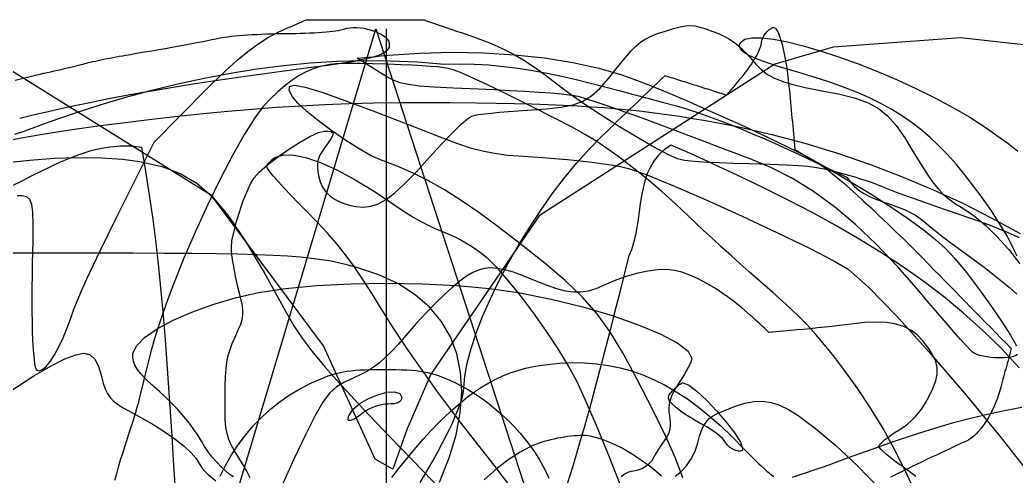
# Model space of a CAD drawing. Extents: x -75 to 75, y -75 to 75.
# Drawn here: x -23.5 to 40.6, y 46.2 to 75.5 of the extents above; entities that cross this region are included whole.
import ezdxf

# ---------------------------------------------------------------- set-up
doc = ezdxf.new("R2010")
doc.units = 0
for name, color, linetype in [('cat', 7, 'CONTINUOUS'), ('crosshair', 7, 'CONTINUOUS'), ('crown', 7, 'CONTINUOUS'), ('darth', 7, 'CONTINUOUS'), ('fallout', 7, 'CONTINUOUS'), ('heart', 7, 'CONTINUOUS'), ('hellokitty', 7, 'CONTINUOUS'), ('ironman', 7, 'CONTINUOUS'), ('jackskellington', 7, 'CONTINUOUS'), ('mushroom', 7, 'CONTINUOUS'), ('skullbones', 7, 'CONTINUOUS'), ('star', 7, 'CONTINUOUS'), ('stormtrooper', 7, 'CONTINUOUS')]:
    doc.layers.add(name, color=color, linetype=linetype)

msp = doc.modelspace()

# ---------------------------------------------------------------- linework, layer by layer
at = {"layer": 'cat', "color": 7}
msp.add_lwpolyline([(2.289078, 45.769059), (2.688846, 46.443513), (3.066264, 47.102423), (3.418977, 47.74129), (3.744642, 48.355572), (4.040916, 48.940737), (4.305432, 49.492258), (4.53586, 50.005607), (4.729846, 50.47626), (4.885031, 50.899684), (4.999089, 51.271334), (5.069607, 51.586711), (5.094302, 51.84125), (5.149541, 52.588462), (5.30421, 53.433559), (5.551265, 54.363098), (5.883638, 55.363621), (6.294314, 56.421703), (6.776228, 57.523888), (7.322336, 58.656739), (7.925589, 59.8068), (8.579918, 60.959613), (9.278681, 62.101309), (10.014022, 63.219319), (10.778034, 64.301037), (11.562861, 65.333917), (12.360607, 66.305359), (13.163399, 67.202804), (13.963361, 68.013662), (14.217231, 68.257163), (14.471104, 68.500653), (14.724986, 68.744157), (14.978859, 68.987647), (15.232729, 69.231149), (15.486602, 69.474639), (15.740483, 69.71814), (15.994353, 69.961633), (16.248226, 70.205132), (16.502099, 70.448624), (16.755981, 70.692126), (17.009851, 70.935616), (17.263724, 71.179117), (17.517594, 71.422607), (17.771479, 71.666108), (18.025349, 71.909601), (18.149512, 71.870243), (18.273687, 71.830887), (18.397851, 71.791528), (18.522015, 71.752169), (18.646187, 71.712813), (18.770351, 71.673455), (18.894514, 71.634099), (19.018689, 71.594639), (19.142853, 71.55528), (19.267028, 71.515924), (19.391191, 71.476565), (19.515352, 71.437209), (19.639527, 71.397851), (19.763691, 71.358492), (19.887855, 71.319136), (20.01203, 71.279676), (20.136193, 71.240317), (20.260365, 71.200961), (20.384529, 71.161602), (20.508704, 71.122246), (20.632868, 71.082888), (20.757031, 71.043529), (20.881206, 71.004173), (21.005367, 70.964713), (21.129542, 70.925357), (21.253706, 70.885998), (21.377881, 70.84664), (21.502044, 70.807284), (21.626216, 70.767925), (21.75038, 70.728569), (21.874544, 70.68921), (21.998719, 70.649753), (22.065495, 70.730186), (22.132269, 70.810622), (22.199046, 70.891059), (22.265825, 70.971492), (22.332599, 71.051928), (22.399376, 71.132364), (22.466152, 71.2128), (22.532929, 71.293234), (22.599705, 71.37367), (22.666482, 71.454106), (22.733259, 71.534539), (22.800035, 71.614975), (22.866812, 71.695412), (22.933585, 71.775845), (23.000362, 71.856281), (23.067142, 71.936714), (23.176441, 72.071817), (23.283547, 72.210854), (23.387879, 72.352772), (23.488852, 72.496525), (23.58588, 72.641076), (23.678356, 72.785362), (23.765673, 72.928336), (23.847221, 73.068962), (23.922393, 73.206167), (23.990688, 73.338919), (24.051496, 73.466167), (24.104209, 73.586862), (24.148219, 73.699946), (24.182924, 73.804382), (24.207703, 73.899082), (24.221984, 73.98306), (24.234119, 74.061673), (24.252548, 74.140692), (24.276819, 74.219508), (24.306664, 74.297718), (24.341671, 74.374714), (24.381436, 74.449988), (24.425649, 74.523038), (24.473808, 74.593354), (24.525612, 74.660435), (24.580753, 74.72367), (24.638727, 74.782655), (24.69923, 74.836785), (24.761858, 74.885652), (24.826204, 74.928654), (24.891971, 74.965281), (24.958747, 74.994925), (25.027042, 74.999977), (25.097358, 74.963452), (25.169195, 74.887469), (25.24194, 74.774081), (25.315089, 74.625197), (25.38814, 74.442757), (25.460581, 74.22872), (25.531811, 73.985024), (25.601319, 73.713608), (25.668601, 73.416425), (25.733049, 73.095412), (25.794263, 72.752526), (25.851628, 72.389706), (25.904643, 72.008898), (25.952703, 71.612046), (25.9954, 71.201085), (26.019474, 70.948146), (26.043547, 70.695205), (26.067621, 70.442263), (26.091694, 70.189321), (26.115768, 69.93638), (26.139842, 69.683441), (26.163915, 69.430499), (26.187989, 69.177558), (26.212062, 68.924619), (26.236136, 68.671677), (26.260209, 68.418735), (26.284283, 68.165797), (26.308356, 67.912855), (26.33243, 67.659913), (26.356504, 67.406972), (26.380577, 67.15403), (26.485668, 67.090798), (26.590759, 67.02756), (26.69585, 66.964326), (26.800944, 66.901091), (26.906035, 66.837854), (27.011127, 66.774622), (27.116218, 66.711384), (27.221312, 66.648149), (27.326403, 66.584915), (27.431494, 66.52168), (27.536588, 66.458445), (27.641679, 66.395208), (27.74677, 66.331973), (27.851861, 66.268738), (27.956955, 66.205504), (28.062046, 66.142269), (28.260675, 66.011284), (28.507374, 65.829188), (28.798591, 65.599254), (29.130763, 65.324761), (29.500311, 65.008991), (29.90368, 64.655217), (30.3373, 64.26673), (30.797624, 63.846786), (31.281074, 63.398688), (31.784084, 62.925698), (32.303099, 62.431089), (32.834549, 61.918153), (33.374872, 61.390166), (33.920495, 60.850399), (34.467868, 60.302134), (35.013432, 59.74864), (35.342802, 59.412279), (35.672169, 59.075907), (36.001539, 58.739546), (36.33091, 58.403174), (36.660277, 58.066816), (36.989639, 57.730444), (37.319006, 57.394074), (37.648377, 57.057711), (37.977747, 56.721341), (38.307114, 56.38498), (38.636488, 56.048608), (38.965855, 55.71225), (39.295225, 55.375878), (39.62461, 55.039517), (39.953963, 54.703145), (40.283344, 54.366775), (40.239318, 54.202099), (40.195319, 54.037425), (40.151293, 53.872751), (40.107294, 53.708066), (40.063268, 53.543392), (40.019269, 53.378718), (39.975242, 53.214041), (39.931244, 53.049356), (39.887217, 52.884682), (39.843219, 52.720003), (39.799192, 52.555329), (39.755194, 52.390644), (39.711195, 52.22597), (39.667169, 52.061296), (39.62317, 51.89662), (39.579144, 51.731934), (39.499726, 51.460042), (39.407665, 51.188919), (39.303985, 50.920275), (39.189872, 50.65579), (39.066385, 50.397176), (38.934664, 50.146114), (38.795808, 49.904303), (38.650943, 49.673448), (38.501162, 49.455242), (38.347608, 49.25137), (38.191361, 49.063537), (38.033545, 48.893439), (37.875286, 48.742769), (37.717685, 48.613232), (37.56185, 48.506501), (37.408903, 48.424245), (37.243741, 48.348364), (37.052123, 48.260135), (36.836395, 48.160579), (36.598905, 48.050721), (36.341998, 47.931547), (36.068042, 47.804045), (35.779385, 47.669216), (35.478376, 47.528076), (35.167573, 47.381177), (34.849435, 47.229333), (34.526116, 47.073936), (34.199802, 46.916343), (33.87267, 46.75792), (33.546883, 46.600065), (33.224617, 46.444123), (32.908054, 46.291466), (32.71835, 46.200207), (32.528643, 46.108945)], dxfattribs=at)
at = {"layer": 'crosshair', "color": 7}
msp.add_lwpolyline([(0.09992, 74.90009), (0.09992, 37.450045), (0.09992, -0.000003), (0.09992, -37.450048), (0.09992, -74.900096)], dxfattribs=at)
at = {"layer": 'crown', "color": 7}
msp.add_lwpolyline([(-10.571885, 46.158266), (-10.233446, 46.856331), (-9.850021, 47.532626), (-9.42364, 48.184249), (-8.956332, 48.80831), (-8.450126, 49.401911), (-7.907053, 49.962153), (-7.329143, 50.486138), (-6.718425, 50.970967), (-6.07693, 51.413749), (-5.406685, 51.81158), (-4.709723, 52.161564), (-4.418525, 52.292685), (-4.145683, 52.410126), (-3.887296, 52.514607), (-3.639465, 52.60686), (-3.39829, 52.687604), (-3.159871, 52.757564), (-2.920309, 52.817468), (-2.675704, 52.868037), (-2.422157, 52.909998), (-2.155766, 52.94407), (-1.872634, 52.970994), (-1.568859, 52.991456), (-1.240542, 53.006244), (-0.883785, 53.016009), (-0.494685, 53.021512), (-0.069345, 53.023488), (0.353577, 53.022359), (0.740577, 53.017702), (1.095363, 53.008812), (1.421641, 52.995012), (1.72312, 52.975623), (2.003506, 52.949997), (2.266508, 52.917465), (2.515832, 52.877347), (2.755185, 52.828975), (2.988275, 52.771672), (3.21881, 52.704769), (3.450497, 52.627601), (3.687043, 52.539488), (3.932156, 52.439762), (4.189543, 52.327754), (4.462911, 52.202794), (4.924617, 51.973266), (5.382896, 51.717129), (5.835918, 51.436185), (6.281855, 51.132235), (6.718876, 50.807078), (7.145154, 50.462513), (7.55886, 50.100337), (7.958164, 49.722354), (8.341238, 49.330364), (8.706252, 48.926166), (9.051379, 48.511559), (9.374788, 48.088344), (9.674652, 47.658319), (9.94914, 47.223285), (10.196425, 46.785045), (10.414676, 46.345396), (10.552539, 46.042349)], dxfattribs=at)
at = {"layer": 'darth', "color": 7}
for points in [[(37.794531, 54.135793), (37.643872, 54.281959), (37.385715, 54.558605), (37.034126, 54.949649), (36.603161, 55.439002), (36.106879, 56.010581), (35.55934, 56.648296), (34.974603, 57.336063), (34.366728, 58.057793), (32.976388, 59.649908), (31.608782, 61.080193), (30.257219, 62.35389), (28.915002, 63.476234), (27.575437, 64.452469), (26.231829, 65.28783), (24.877482, 65.987557), (23.505702, 66.556887), (23.144985, 66.690155), (22.635015, 66.880452), (21.999354, 67.118893), (21.261568, 67.3966), (20.44522, 67.704691), (19.573876, 68.034278), (18.6711, 68.376484), (17.760457, 68.722426), (16.85342, 69.062702), (15.96098, 69.388671), (15.105976, 69.692588), (14.311249, 69.966707), (13.599638, 70.203289), (12.993983, 70.39459), (12.517123, 70.532865), (12.1919, 70.610372), (11.854712, 70.657903), (11.343565, 70.710273), (10.683701, 70.765757), (9.900365, 70.822637), (9.018801, 70.879194), (8.064252, 70.933705), (7.061963, 70.984454), (6.037178, 71.02972), (4.414065, 71.098221), (3.168215, 71.162006), (2.228627, 71.233261), (1.524299, 71.324188), (0.98423, 71.446974), (0.537419, 71.613816), (0.112866, 71.836909), (-0.360432, 72.128445), (-0.537334, 72.240363), (-0.714236, 72.352278), (-0.891138, 72.464196), (-1.06804, 72.576114), (-1.244942, 72.688029), (-1.421844, 72.799948), (-1.598746, 72.911863), (-1.775648, 73.023781), (-1.525476, 73.047403), (-1.275303, 73.071025), (-1.025131, 73.094647), (-0.774958, 73.118269), (-0.524786, 73.141891), (-0.274613, 73.165513), (-0.02444, 73.189135), (0.225732, 73.212757), (2.251072, 73.355022), (4.303195, 73.405935), (6.347634, 73.368385), (8.349918, 73.245255), (10.275579, 73.039436), (12.090149, 72.753813), (13.759158, 72.391276), (15.248138, 71.954712), (16.354345, 71.547126), (17.770259, 70.979295), (19.395335, 70.295674), (21.129027, 69.540727), (22.870793, 68.758909), (24.520086, 67.994682), (25.976363, 67.292502), (27.139079, 66.696833), (28.522752, 65.931954), (29.894776, 65.132396), (31.222775, 64.319523), (32.474368, 63.514707), (33.617179, 62.739315), (34.618828, 62.014715), (35.446936, 61.362277), (36.069126, 60.803369), (36.6806, 60.134935), (37.405369, 59.248873), (38.183349, 58.230423), (38.954462, 57.164828), (39.658626, 56.137327), (40.235765, 55.233158), (40.625799, 54.537562)], [(19.178244, 46.052455), (18.701375, 47.323519), (18.071429, 48.724778), (17.260215, 50.378891), (16.215199, 52.432514), (15.311321, 54.096782), (14.474364, 55.464747), (13.630108, 56.629467), (12.704336, 57.683993), (11.622827, 58.721382), (10.311365, 59.83469), (8.69573, 61.116966), (7.302384, 62.184794), (6.049841, 63.101598), (4.906752, 63.886153), (3.841769, 64.55723), (2.823541, 65.133598), (1.820722, 65.634035), (0.801963, 66.077304), (-0.264085, 66.482186), (-0.875149, 66.759015), (-1.645409, 67.195164), (-2.509278, 67.743784), (-3.401168, 68.358027), (-4.255491, 68.991048), (-5.00666, 69.596003), (-5.589087, 70.126036), (-5.937185, 70.534307), (-6.148706, 70.952337), (-6.121158, 71.206016), (-5.79807, 71.281138), (-5.122965, 71.163505), (-4.039368, 70.838918), (-2.490807, 70.293174), (-0.420804, 69.512073), (2.227113, 68.481417), (3.554286, 67.964705), (4.618271, 67.568634), (5.502374, 67.273819), (6.2899, 67.06088), (7.064153, 66.910433), (7.908439, 66.803095), (8.906062, 66.719484), (10.140326, 66.640216), (10.940986, 66.58437), (11.756167, 66.513877), (12.563149, 66.431589), (13.339211, 66.340372), (14.061631, 66.243081), (14.707691, 66.142574), (15.254668, 66.041707), (15.679842, 65.943345), (16.802383, 65.551744), (18.535619, 64.844509), (20.666064, 63.919631), (22.980233, 62.875092), (25.26464, 61.808888), (27.305799, 60.819007), (28.890225, 60.003439), (29.804433, 59.460172), (31.118432, 58.302875), (32.907862, 56.46512), (35.015574, 54.133648), (37.284426, 51.495204), (39.557277, 48.736527), (41.67698, 46.044361)], [(-24.283146, 66.314035), (-22.816934, 66.480888), (-21.264662, 66.590895), (-19.703452, 66.640106), (-18.210423, 66.624584), (-16.862696, 66.54038), (-15.737391, 66.383555), (-14.337988, 66.054393), (-13.143793, 65.618179), (-12.083559, 65.00129), (-11.086039, 64.130106), (-10.079984, 62.931012), (-8.994146, 61.330383), (-7.757279, 59.254604), (-6.298135, 56.630054), (-5.836133, 55.82843), (-5.31194, 55.031411), (-4.66524, 54.16929), (-3.835718, 53.17236), (-2.763059, 51.970915), (-1.386946, 50.495242), (0.352935, 48.675637), (2.5169, 46.442393), (3.457573, 45.459038)], [(8.103367, 45.466522), (7.041579, 46.875068), (5.773773, 48.478186), (4.996236, 49.465648), (4.180205, 50.537816), (3.350022, 51.660422), (2.53003, 52.799214), (1.744572, 53.91993), (1.01799, 54.98831), (0.374627, 55.970094), (-0.161175, 56.831024), (-0.804007, 57.882525), (-1.397277, 58.809094), (-1.960787, 59.636646), (-2.514337, 60.391096), (-3.07773, 61.098357), (-3.670767, 61.78434), (-4.313249, 62.474963), (-5.024979, 63.19614), (-5.540448, 63.712511), (-6.021335, 64.206391), (-6.457116, 64.666103), (-6.837265, 65.079965), (-7.151258, 65.436301), (-7.38857, 65.723434), (-7.538675, 65.929685), (-7.591049, 66.043375), (-7.57906, 66.111656), (-7.544701, 66.18776), (-7.490378, 66.269131), (-7.418504, 66.353222), (-7.331485, 66.437476), (-7.231732, 66.519343), (-7.121655, 66.596268), (-7.00366, 66.665704), (-6.491977, 66.810692), (-5.822853, 66.792376), (-5.012558, 66.617294), (-4.077363, 66.291976), (-3.03354, 65.822949), (-1.897358, 65.216746), (-0.68509, 64.479898), (0.586996, 63.618937), (0.992517, 63.34171), (1.425954, 63.064774), (1.873881, 62.795497), (2.322869, 62.541252), (2.75949, 62.309406), (3.170317, 62.107332), (3.54192, 61.942399), (3.860874, 61.821977), (4.167687, 61.70573), (4.504499, 61.552757), (4.860321, 61.369589), (5.224165, 61.16276), (5.585042, 60.938799), (5.931964, 60.704245), (6.253941, 60.46562), (6.539986, 60.229462), (7.16631, 59.610075), (7.90452, 58.76971), (8.71263, 57.765817), (9.548657, 56.655843), (10.370617, 55.49723), (11.136525, 54.347426), (11.804397, 53.263876), (12.33225, 52.30403), (12.878018, 51.125803), (13.597641, 49.435145), (14.423108, 47.407158), (15.286408, 45.216939)], [(40.685268, 53.978886), (40.582985, 53.916061), (40.441606, 53.864025), (40.262099, 53.823063), (40.045437, 53.793452), (39.792591, 53.775475), (39.504538, 53.769407), (39.24173, 53.776886), (38.978911, 53.798306), (38.723096, 53.832187), (38.481294, 53.877015), (38.260522, 53.931289), (38.067796, 53.993502), (37.910127, 54.062159), (37.794531, 54.135793)]]:
    msp.add_lwpolyline(points, dxfattribs=at)
at = {"layer": 'fallout', "color": 7}
for points in [[(-8.642701, 46.070861), (-8.751643, 46.28432), (-8.883539, 46.525942), (-9.034736, 46.788826), (-9.201583, 47.066076), (-9.380429, 47.350793), (-9.659168, 47.796072), (-9.872905, 48.177921), (-10.030218, 48.533739), (-10.139688, 48.900918), (-10.209896, 49.316857), (-10.249421, 49.818959), (-10.266842, 50.444609), (-10.270743, 51.231216), (-10.264737, 51.939215), (-10.244372, 52.541164), (-10.20612, 53.058173), (-10.146456, 53.511351), (-10.061853, 53.921804), (-9.948785, 54.310644), (-9.803725, 54.698979), (-9.623148, 55.107916), (-9.413479, 55.562935), (-9.260966, 55.930078), (-9.163313, 56.244465), (-9.118228, 56.541224), (-9.123418, 56.855484), (-9.176587, 57.22237), (-9.275443, 57.677013), (-9.417691, 58.25453), (-9.506506, 58.625613), (-9.589364, 59.004544), (-9.664449, 59.38069), (-9.729949, 59.743419), (-9.784051, 60.082089), (-9.82494, 60.38607), (-9.850803, 60.644727), (-9.859825, 60.847427), (-9.820857, 61.279738), (-9.713222, 61.834525), (-9.550827, 62.468912), (-9.347576, 63.140051), (-9.117377, 63.80506), (-8.874133, 64.421086), (-8.63175, 64.94526), (-8.404134, 65.334713), (-8.066804, 65.709295), (-7.544684, 66.1642), (-6.897954, 66.659325), (-6.186799, 67.154577), (-5.4714, 67.609847), (-4.811939, 67.985047), (-4.268598, 68.240066), (-3.901559, 68.334811), (-3.651764, 68.3299), (-3.472712, 68.30625), (-3.364112, 68.25464), (-3.325678, 68.165825), (-3.357119, 68.03055), (-3.458148, 67.839582), (-3.628477, 67.583671), (-3.867817, 67.253578), (-4.02162, 67.032107), (-4.142473, 66.824981), (-4.231991, 66.625033), (-4.291783, 66.425092), (-4.323462, 66.217986), (-4.328641, 65.996543), (-4.308927, 65.753595), (-4.265934, 65.481965), (-4.160963, 65.087142), (-4.001817, 64.736159), (-3.787435, 64.428147), (-3.516756, 64.162237), (-3.188722, 63.937563), (-2.802271, 63.753258), (-2.356344, 63.608447), (-1.84988, 63.502266), (-1.357741, 63.459275), (-0.887888, 63.507637), (-0.415046, 63.664245), (0.086057, 63.945984), (0.640694, 64.369741), (1.274137, 64.952409), (2.01166, 65.710872), (2.878534, 66.662021), (3.329425, 67.159127), (3.770664, 67.630381), (4.191122, 68.064939), (4.579668, 68.451944), (4.925173, 68.780547), (5.216506, 69.039901), (5.442537, 69.219149), (5.592137, 69.307448), (5.759741, 69.34947), (6.03737, 69.396094), (6.410277, 69.44577), (6.863714, 69.496946), (7.382934, 69.548073), (7.953187, 69.597597), (8.559728, 69.643966), (9.187807, 69.685634), (10.392735, 69.769919), (11.348271, 69.876314), (12.111798, 70.032764), (12.740703, 70.267201), (13.29237, 70.607572), (13.824186, 71.081815), (14.393534, 71.717868), (15.057801, 72.543673), (15.473512, 73.062442), (15.830208, 73.477397), (16.151379, 73.805996), (16.460516, 74.065692), (16.781109, 74.273943), (17.136648, 74.448202), (17.550624, 74.605924), (18.046527, 74.764567), (18.575265, 74.921607), (18.99716, 75.033485), (19.344781, 75.099982), (19.650696, 75.120895), (19.947475, 75.096003), (20.267687, 75.025061), (20.643901, 74.907871), (21.108684, 74.744216), (21.468714, 74.603139), (21.805658, 74.44661), (22.121789, 74.273046), (22.419383, 74.080858), (22.700714, 73.868452), (22.968057, 73.634242), (23.223686, 73.37664), (23.469876, 73.094054), (23.858109, 72.644841), (24.232165, 72.278426), (24.624769, 71.979403), (25.068643, 71.732366), (25.596512, 71.521913), (26.241098, 71.332629), (27.035125, 71.14912), (28.011316, 70.95597), (29.262101, 70.703508), (30.269471, 70.446877), (31.084353, 70.151966), (31.757691, 69.784674), (32.340415, 69.310885), (32.883455, 68.696499), (33.437751, 67.907408), (34.054234, 66.909507), (34.520714, 66.139957), (34.920103, 65.51545), (35.275063, 65.010371), (35.608257, 64.599106), (35.942341, 64.256031), (36.299981, 63.955532), (36.703833, 63.671986), (37.176563, 63.379782), (37.910468, 62.885805), (38.651059, 62.272695), (39.391421, 61.548772), (40.124634, 60.722355), (40.843779, 59.801774)], [(34.155439, 46.147205), (33.35473, 46.738582), (33.038313, 46.959825), (32.74312, 47.176896), (32.475616, 47.384279), (32.242263, 47.576466), (32.04952, 47.747942), (31.903848, 47.893187), (31.811708, 48.006694), (31.779557, 48.082945), (31.80476, 48.152502), (31.876977, 48.246809), (31.991145, 48.361704), (32.14221, 48.49302), (32.325098, 48.636586), (32.534756, 48.788238), (32.766113, 48.943802), (33.014104, 49.099117), (33.3239, 49.299961), (33.611335, 49.515372), (33.878337, 49.747441), (34.126847, 49.99828), (34.358797, 50.269989), (34.576114, 50.564669), (34.780736, 50.884424), (34.974598, 51.231357), (35.246172, 51.791537), (35.430454, 52.2834), (35.525408, 52.726229), (35.528992, 53.139303), (35.439175, 53.541896), (35.253916, 53.953291), (34.971174, 54.392762), (34.588916, 54.879587), (34.228408, 55.253402), (33.828759, 55.553277), (33.379159, 55.781713), (32.868785, 55.941214), (32.286821, 56.03428), (31.62245, 56.063411), (30.864852, 56.031107), (30.003214, 55.939871), (29.634962, 55.893335), (29.219477, 55.843591), (28.771001, 55.792175), (28.303762, 55.740633), (27.832007, 55.69051), (27.369965, 55.64334), (26.931879, 55.600668), (26.531984, 55.564035), (26.304073, 55.543998), (26.076163, 55.523932), (25.848252, 55.503866), (25.620342, 55.4838), (25.392431, 55.463734), (25.164521, 55.443668), (24.93661, 55.423602), (24.708699, 55.403536), (24.559938, 55.539349), (24.411176, 55.675157), (24.262415, 55.810971), (24.113653, 55.946782), (23.964892, 56.082593), (23.816131, 56.218407), (23.667369, 56.354218), (23.518608, 56.490032), (22.963018, 56.976504), (22.400372, 57.428658), (21.834647, 57.84399), (21.269819, 58.219983), (20.709865, 58.554123), (20.158762, 58.843909), (19.620488, 59.086826), (19.099017, 59.28036), (18.634259, 59.391316), (18.114209, 59.438817), (17.543847, 59.423689), (16.928153, 59.346812), (16.272108, 59.209006), (15.580693, 59.011109), (14.858889, 58.753962), (14.111675, 58.438412), (13.575615, 58.215203), (13.086239, 58.06317), (12.616824, 57.984173), (12.140647, 57.980052), (11.630984, 58.052699), (11.061113, 58.203956), (10.40431, 58.435683), (9.633853, 58.749732), (8.905823, 59.045675), (8.27068, 59.271735), (7.715174, 59.429605), (7.226056, 59.520971), (6.790074, 59.547529), (6.39398, 59.510953), (6.024523, 59.41294), (5.668452, 59.255175), (5.267272, 59.014775), (4.824199, 58.696075), (4.340677, 58.300434), (3.81815, 57.829204), (3.258061, 57.283745), (2.661854, 56.66541), (2.030973, 55.975558), (1.366861, 55.215539), (0.878474, 54.657281), (0.440547, 54.186142), (0.037704, 53.789631), (-0.345431, 53.455251), (-0.724233, 53.170511), (-1.114078, 52.922915), (-1.53034, 52.699974), (-1.988397, 52.48919), (-2.59708, 52.211687), (-3.098047, 51.912201), (-3.54416, 51.509871), (-3.988284, 50.923814), (-4.483284, 50.073159), (-5.082024, 48.877034), (-5.837368, 47.254561), (-6.80218, 45.124872)], [(21.918049, 48.338842), (21.835667, 48.460553), (21.713238, 48.596971), (21.556699, 48.743475), (21.371989, 48.895443), (21.165046, 49.048249), (20.941809, 49.197283), (20.708216, 49.337917), (20.470206, 49.465529), (20.225599, 49.593497), (19.973099, 49.735145), (19.719971, 49.885781), (19.473478, 50.040715), (19.240885, 50.195251), (19.029455, 50.344702), (18.846453, 50.484371), (18.699144, 50.609565), (18.50928, 50.787721), (18.370926, 50.932859), (18.282538, 51.055061), (18.242576, 51.164388), (18.249499, 51.270916), (18.301762, 51.384719), (18.397825, 51.515865), (18.536147, 51.674423), (18.631257, 51.774968), (18.727951, 51.868767), (18.823543, 51.953767), (18.915348, 52.027915), (19.000677, 52.08916), (19.076848, 52.13545), (19.141173, 52.164728), (19.190967, 52.174944), (19.553222, 52.024401), (20.07917, 51.621004), (20.703471, 51.037109), (21.360783, 50.345066), (21.985768, 49.617224), (22.513083, 48.925934), (22.877389, 48.343552), (23.013344, 47.942427), (22.976922, 47.827348), (22.87869, 47.77129), (22.735196, 47.768242), (22.562991, 47.812243), (22.378625, 47.897294), (22.198646, 48.017402), (22.039604, 48.166579), (21.918049, 48.338842)], [(-2.313525, 50.051883), (-2.04491, 50.45594), (-1.601182, 50.830508), (-1.047353, 51.153404), (-0.448435, 51.402432), (0.130559, 51.555407), (0.624618, 51.59014), (0.968729, 51.484451), (1.09788, 51.216142), (1.084482, 51.118084), (1.043994, 51.033561), (0.975978, 50.962368), (0.879993, 50.904298), (0.755599, 50.859148), (0.602356, 50.826707), (0.419824, 50.806754), (0.207564, 50.799105), (0.01474, 50.786942), (-0.192168, 50.754463), (-0.406702, 50.703886), (-0.622398, 50.637434), (-0.832798, 50.557326), (-1.031441, 50.465787), (-1.211865, 50.365039), (-1.36761, 50.257301), (-1.643327, 50.050635), (-1.876028, 49.895246), (-2.064723, 49.791358), (-2.208424, 49.739177), (-2.306144, 49.738918), (-2.356892, 49.790804), (-2.359686, 49.895038), (-2.313525, 50.051883)]]:
    msp.add_lwpolyline(points, dxfattribs=at)
at = {"layer": 'heart', "color": 7}
msp.add_lwpolyline([(74.67425, 40.468025), (70.499043, 53.713132), (63.403, 63.107539), (56.620847, 68.8049), (55.112722, 69.678025), (46.654875, 73.25872), (37.032861, 74.334692), (28.839597, 73.73497), (25.091334, 72.632539), (9.939529, 62.895872), (2.963348, 52.718233), (1.446404, 49.199275), (0.511543, 46.615178), (-0.617346, 47.258997), (-3.933457, 54.535039), (-11.138943, 64.20997), (-24.615054, 72.606081)], dxfattribs=at)
at = {"layer": 'hellokitty', "color": 7}
for points in [[(0.449393, 46.073054), (0.967024, 46.736903), (1.484218, 47.378803), (1.995108, 47.990622), (2.493827, 48.564236), (2.97451, 49.091511), (3.431289, 49.564327), (3.922104, 50.043213), (4.399642, 50.484027), (4.866678, 50.888141), (5.325988, 51.256929), (5.780345, 51.59176), (6.232525, 51.894006), (6.685302, 52.165038), (7.141452, 52.406228), (7.603748, 52.618945), (8.074965, 52.804562), (8.557879, 52.964453), (9.055264, 53.099984), (9.569894, 53.212529), (10.104544, 53.303461), (10.66199, 53.374146), (11.245005, 53.425962), (12.055155, 53.461943), (12.847029, 53.451585), (13.622529, 53.394009), (14.383553, 53.288331), (15.132003, 53.133676), (15.869779, 52.929163), (16.598779, 52.673913), (17.320906, 52.367045), (18.038059, 52.00768), (18.752139, 51.594938), (19.465044, 51.127942), (20.178677, 50.605809), (20.894937, 50.027659), (21.615723, 49.392617), (22.342937, 48.699801), (23.078478, 47.948331), (23.279141, 47.738939), (23.478485, 47.535417), (23.675292, 47.338821), (23.868348, 47.150203), (24.056436, 46.97062), (24.238341, 46.801123), (24.412848, 46.642768), (24.578739, 46.496605), (24.7348, 46.363692), (24.879814, 46.245083), (25.012567, 46.141829)], [(26.217169, 46.102118), (26.486762, 46.188904), (26.788968, 46.288596), (27.121176, 46.400308), (27.480772, 46.523156), (27.865144, 46.656255), (28.271682, 46.798715), (28.697769, 46.949656), (29.140793, 47.108186), (29.598149, 47.273424), (30.067213, 47.444485), (30.545382, 47.620479), (31.64612, 48.020413), (32.71391, 48.393948), (33.749567, 48.741282), (34.753908, 49.062603), (35.727744, 49.358104), (36.671896, 49.627982), (37.587177, 49.872429), (38.474404, 50.091634), (39.334389, 50.285791), (40.167952, 50.455096), (40.975909, 50.599741)], [(17.80821, 46.165474), (17.167761, 46.700869), (16.521624, 47.18481), (15.87311, 47.614089), (15.22553, 47.985497), (14.582194, 48.295822), (13.946412, 48.541858), (13.321497, 48.720395), (13.19757, 48.743989), (13.058258, 48.761007), (12.904877, 48.77159), (12.738744, 48.77588), (12.561173, 48.773904), (12.373481, 48.766058), (12.176983, 48.752342), (11.972995, 48.732897), (11.762833, 48.707892), (11.547813, 48.677432), (11.32925, 48.641675), (11.108461, 48.600755), (10.886761, 48.554818), (10.665466, 48.504004), (10.445892, 48.448448), (10.229354, 48.388298), (9.470778, 48.111148), (8.703073, 47.721365), (7.930842, 47.22519), (7.158689, 46.628868), (6.391217, 45.938649)]]:
    msp.add_lwpolyline(points, dxfattribs=at)
at = {"layer": 'ironman', "color": 7}
for points in [[(-23.793858, 68.145017), (-23.190947, 68.325777), (-21.57328, 68.924162), (-19.941931, 69.489978), (-18.297791, 70.020815), (-16.641752, 70.514266), (-14.974707, 70.967922), (-13.297547, 71.379374), (-11.611164, 71.746212), (-9.91645, 72.066031), (-8.214297, 72.33642), (-6.505598, 72.554967), (-4.791243, 72.719271), (-3.072125, 72.826917), (-1.349135, 72.875498), (0.376833, 72.862601), (2.104889, 72.785828), (3.834141, 72.642764), (4.79222, 72.665059), (5.74511, 72.646122), (6.693201, 72.589348), (7.636881, 72.498164), (8.576542, 72.375985), (9.512574, 72.226226), (10.445366, 72.052304), (11.375309, 71.857641), (12.302792, 71.64565), (13.228207, 71.419748), (14.151942, 71.183353), (15.074389, 70.939886), (15.995936, 70.692755), (16.916975, 70.445387), (17.837895, 70.201192), (18.759086, 69.963592), (19.471114, 69.743331), (20.178769, 69.509736), (20.882245, 69.263717), (21.581735, 69.006192), (22.277434, 68.738075), (22.969534, 68.460284), (23.658229, 68.17373), (24.343714, 67.87933), (25.026181, 67.577998), (25.705824, 67.270653), (26.382837, 66.958204), (27.057414, 66.641571), (27.729748, 66.321666), (28.400034, 65.999408), (29.068463, 65.67571), (29.73523, 65.351485), (29.962859, 65.044072), (30.21518, 64.779353), (30.489316, 64.551845), (30.782401, 64.356062), (31.091564, 64.18652), (31.413933, 64.037738), (31.746639, 63.90423), (32.086807, 63.780515), (32.431569, 63.661104), (32.778054, 63.540516), (33.123392, 63.413267), (33.464712, 63.273878), (33.799142, 63.116855), (34.123811, 62.936724), (34.43585, 62.727995), (34.732386, 62.485185), (35.246629, 62.051176), (35.777672, 61.629567), (36.321506, 61.217082), (36.874114, 60.810436), (37.431486, 60.406353), (37.989612, 60.001548), (38.544477, 59.592743), (39.092073, 59.176655), (39.628389, 58.750002), (40.149407, 58.309507), (40.651122, 57.851887)], [(-13.480623, 45.640021), (-13.579134, 47.191961), (-13.676704, 48.744279), (-13.775682, 50.296671), (-13.878414, 51.848825), (-13.98725, 53.400441), (-14.104536, 54.951207), (-14.23262, 56.500818), (-14.373851, 58.048965), (-14.530576, 59.595345), (-14.705143, 61.139651), (-14.8999, 62.681575), (-15.117194, 64.22081), (-15.359374, 65.757047), (-15.628786, 67.289985), (-16.314859, 67.36487), (-16.990018, 67.370627), (-17.655177, 67.314095), (-18.311252, 67.202121), (-18.959158, 67.041553), (-19.599808, 66.839239), (-20.234118, 66.60202), (-20.863001, 66.336748), (-21.487375, 66.050264), (-22.108152, 65.749416), (-22.726247, 65.441048), (-23.342575, 65.132009), (-23.958052, 64.829145)], [(40.805879, 53.12447), (39.661033, 54.361611), (38.464284, 55.53572), (37.219484, 56.650526), (35.93049, 57.709765), (34.601164, 58.717172), (33.235361, 59.676476), (31.836939, 60.591415), (30.409752, 61.465717), (28.957659, 62.303121), (27.484518, 63.107356), (25.994186, 63.882154), (24.490519, 64.631254), (22.977375, 65.358385), (21.458611, 66.06728), (19.938084, 66.761673), (18.419651, 67.4453), (17.984755, 67.155819), (17.622007, 66.823003), (17.323473, 66.451576), (17.081217, 66.046251), (16.887305, 65.611753), (16.733801, 65.152795), (16.61277, 64.674098), (16.516278, 64.180381), (16.436388, 63.676363), (16.365167, 63.16676), (16.294678, 62.656291), (16.216988, 62.149677), (16.12416, 61.651634), (16.00826, 61.166883), (15.861352, 60.700141), (15.675502, 60.256126), (15.374575, 59.033495), (15.071346, 57.811179), (14.765037, 56.589456), (14.454869, 55.368605), (14.140063, 54.148897), (13.819841, 52.930614), (13.493424, 51.714033), (13.160032, 50.499428), (12.818889, 49.287077), (12.469214, 48.077258), (12.110228, 46.870247), (11.741154, 45.666321)]]:
    msp.add_lwpolyline(points, dxfattribs=at)
at = {"layer": 'jackskellington', "color": 7}
for points in [[(-23.628392, 64.210384), (-23.284958, 64.199095), (-23.026748, 64.132838), (-22.84299, 63.963), (-22.722909, 63.640976), (-22.655733, 63.118156), (-22.630685, 62.345931), (-22.636996, 61.275699), (-22.663886, 59.858848), (-22.67708, 59.079079), (-22.684689, 58.288513), (-22.68689, 57.508961), (-22.683842, 56.762241), (-22.67572, 56.070167), (-22.662689, 55.454556), (-22.644926, 54.937223), (-22.622597, 54.539983), (-22.58463, 54.051214), (-22.550016, 53.67285), (-22.515182, 53.390947), (-22.476556, 53.19156), (-22.430566, 53.060752), (-22.373639, 52.984578), (-22.302204, 52.9491), (-22.212686, 52.940379), (-22.011183, 53.012425), (-21.77579, 53.218148), (-21.515774, 53.541913), (-21.240401, 53.968097), (-20.958939, 54.481067), (-20.680653, 55.065193), (-20.414811, 55.70485), (-20.170678, 56.384404), (-20.00619, 56.840747), (-19.780171, 57.404), (-19.494253, 58.070598), (-19.150069, 58.836975), (-18.749248, 59.699559), (-18.293423, 60.654788), (-17.784225, 61.699092), (-17.223285, 62.828904), (-16.923061, 63.428759), (-16.622837, 64.028614), (-16.322613, 64.628468), (-16.022389, 65.228323), (-15.722165, 65.828181), (-15.42194, 66.428036), (-15.121716, 67.027891), (-14.821492, 67.627746), (-14.483635, 67.970171), (-14.145777, 68.3126), (-13.80792, 68.655026), (-13.470063, 68.997455), (-13.132205, 69.339881), (-12.794348, 69.682309), (-12.45649, 70.024735), (-12.118633, 70.367164), (-11.114302, 71.371844), (-10.246721, 72.206699), (-9.48533, 72.895587), (-8.799571, 73.462357), (-8.158884, 73.93086), (-7.53271, 74.324947), (-6.890487, 74.668467), (-6.201658, 74.985276), (-6.0581, 75.047165), (-5.914541, 75.109056), (-5.770982, 75.170944), (-5.627424, 75.232836), (-5.483865, 75.294724), (-5.340306, 75.356616), (-5.196747, 75.418504), (-5.053189, 75.480395), (-4.580576, 75.480395), (-4.107962, 75.480395), (-3.635349, 75.480395), (-3.162736, 75.480395), (-2.690123, 75.480395), (-2.21751, 75.480395), (-1.744896, 75.480395), (-1.272283, 75.480395), (-0.79967, 75.480395), (-0.327057, 75.480395), (0.145557, 75.480395), (0.61817, 75.480395), (1.090783, 75.480395), (1.563396, 75.480395), (2.03601, 75.480395), (2.508623, 75.480395), (2.819953, 75.375533), (3.131283, 75.270673), (3.442614, 75.165811), (3.753944, 75.060951), (4.065274, 74.956089), (4.376604, 74.851229), (4.687934, 74.746366), (4.999264, 74.641507), (5.947445, 74.308693), (6.793097, 73.980269), (7.560314, 73.643259), (8.273186, 73.284681), (8.955806, 72.891563), (9.632266, 72.450926), (10.326658, 71.949793), (11.063074, 71.375183), (11.829029, 70.798439), (12.810325, 70.117425), (13.92795, 69.381102), (15.102892, 68.638428), (16.25614, 67.938371), (17.308682, 67.329888), (18.181507, 66.861941), (18.795604, 66.583495), (18.995555, 66.528583), (19.285687, 66.478785), (19.675442, 66.433421), (20.174261, 66.391815), (20.791587, 66.353292), (21.536861, 66.317168), (22.419527, 66.28277), (23.449026, 66.249417), (24.782237, 66.208439), (25.813583, 66.170802), (26.610379, 66.12938), (27.239939, 66.07705), (27.769579, 66.006686), (28.266613, 65.911168), (28.798356, 65.783367), (29.432123, 65.616159), (29.828301, 65.507156), (30.221535, 65.393409), (30.601533, 65.278268), (30.957994, 65.165083), (31.280625, 65.057206), (31.559125, 64.957994), (31.783201, 64.870793), (31.942555, 64.798956), (32.136831, 64.712556), (32.460997, 64.58362), (32.897733, 64.418424), (33.42973, 64.223245), (34.039669, 64.004365), (34.71024, 63.768057), (35.424124, 63.520602), (36.164009, 63.268276), (37.604954, 62.772143), (38.821301, 62.329317), (39.869045, 61.913318), (40.804197, 61.497673)], [(34.103962, 45.139116), (33.471564, 46.523772), (32.783664, 47.886448), (32.04302, 49.221929), (31.252397, 50.525003), (30.414555, 51.79045), (29.532258, 53.013057), (28.87457, 53.874393), (28.283947, 54.615992), (27.721272, 55.278757), (27.147426, 55.903594), (26.523289, 56.531406), (25.809741, 57.2031), (24.967663, 57.95958), (23.957936, 58.841747), (23.434385, 59.299554), (22.865622, 59.804458), (22.269839, 60.339851), (21.66523, 60.889111), (21.069986, 61.435626), (20.502301, 61.962784), (19.980367, 62.453966), (19.522377, 62.892562), (18.697169, 63.670104), (17.841476, 64.435488), (16.970383, 65.176821), (16.098972, 65.882207), (15.242327, 66.539748), (14.415532, 67.137545), (13.63367, 67.663703), (12.911825, 68.10633), (12.045541, 68.584202), (10.907678, 69.17981), (9.60484, 69.840927), (8.243633, 70.515339), (6.930663, 71.150827), (5.772534, 71.695172), (4.875852, 72.096153), (4.347222, 72.301554), (4.10922, 72.358481), (3.800947, 72.410156), (3.41753, 72.456966), (2.954098, 72.499299), (2.405778, 72.537546), (1.767697, 72.57209), (1.034984, 72.603326), (0.202766, 72.631636), (-0.788174, 72.65983), (-1.589575, 72.676848), (-2.232262, 72.681646), (-2.747062, 72.673179), (-3.164801, 72.650404), (-3.516305, 72.612312), (-3.832402, 72.557863), (-4.143918, 72.486023), (-4.591873, 72.347088), (-5.042347, 72.156343), (-5.495665, 71.913558), (-5.952148, 71.618509), (-6.412122, 71.270966), (-6.875909, 70.870705), (-7.343833, 70.417498), (-7.816218, 69.911121), (-8.353084, 69.196664), (-9.012079, 68.141613), (-9.758418, 66.814731), (-10.557319, 65.284796), (-11.373996, 63.620577), (-12.173666, 61.890842), (-12.921545, 60.164368), (-13.58285, 58.509919), (-13.943208, 57.548182), (-14.252958, 56.685812), (-14.525685, 55.877308), (-14.774969, 55.077154), (-15.014394, 54.239843), (-15.257543, 53.319869), (-15.517996, 52.271718), (-15.809338, 51.049888), (-15.86274, 50.839), (-15.936117, 50.573412), (-16.026178, 50.263857), (-16.129633, 49.92107), (-16.243191, 49.555789), (-16.363561, 49.178749), (-16.487455, 48.800687), (-16.61158, 48.432339), (-16.738374, 48.050633), (-16.869913, 47.634291), (-17.002373, 47.196733), (-17.131925, 46.751378), (-17.254743, 46.311648), (-17.367002, 45.890962)]]:
    msp.add_lwpolyline(points, dxfattribs=at)
at = {"layer": 'mushroom', "color": 7}
for points in [[(-24.793602, 67.625194), (-23.380273, 67.903344), (-21.86771, 68.165706), (-20.255238, 68.412569), (-18.439089, 68.667396), (-16.681313, 68.900531), (-14.974592, 69.112457), (-13.311608, 69.303669), (-11.685042, 69.47465), (-10.087574, 69.625896), (-8.511888, 69.757891), (-6.950663, 69.871124), (-5.396582, 69.966089), (-3.842326, 70.043269), (-2.280576, 70.103159), (-0.704014, 70.146243), (0.894679, 70.173026), (2.522821, 70.183976), (4.187732, 70.179573), (5.896729, 70.160326), (7.161483, 70.138651), (8.3429, 70.113223), (9.449058, 70.083437), (10.488034, 70.048656), (11.467904, 70.008248), (12.396744, 69.961588), (13.282633, 69.908047), (14.133646, 69.847), (14.95786, 69.777813), (15.763353, 69.699863), (16.558201, 69.612518), (17.350481, 69.515155), (18.148269, 69.407143), (18.959643, 69.287856), (19.792678, 69.156662), (20.655453, 69.012937), (22.771261, 68.609472), (24.891424, 68.122298), (27.006374, 67.556002), (29.106546, 66.91518), (31.182372, 66.20442), (33.224287, 65.428317), (35.222722, 64.591463), (37.168111, 63.69845), (39.050889, 62.753869), (40.861488, 61.762315)], [(3.529766, 45.788842), (4.144386, 47.344101), (4.586199, 48.832375), (4.855748, 50.249478), (4.953579, 51.59123), (4.880234, 52.853443), (4.636257, 54.031941), (4.222193, 55.122535), (3.638585, 56.121043), (2.885976, 57.023285), (1.964911, 57.825078), (0.875934, 58.522235), (-0.380412, 59.110575), (-1.803583, 59.585914), (-2.346977, 59.730155), (-2.889404, 59.858577), (-3.449608, 59.972081), (-4.046332, 60.071559), (-4.698318, 60.157905), (-5.424309, 60.232016), (-6.243047, 60.294791), (-7.173276, 60.347121), (-8.233738, 60.3899), (-9.443176, 60.424029), (-10.820332, 60.450389), (-12.38395, 60.46989), (-14.152772, 60.483437), (-16.14554, 60.491903), (-18.380998, 60.496193), (-20.877889, 60.497322), (-21.713616, 60.497235), (-22.549342, 60.497147), (-23.385069, 60.497057), (-24.220796, 60.496969)]]:
    msp.add_lwpolyline(points, dxfattribs=at)
at = {"layer": 'skullbones', "color": 7}
for points in [[(-9.730951, 46.126496), (-9.995617, 46.303486), (-10.270439, 46.525945), (-10.549223, 46.786938), (-10.825769, 47.079524), (-11.093881, 47.396767), (-11.347361, 47.731722), (-11.580012, 48.077456), (-11.785637, 48.427028), (-11.997998, 48.78107), (-12.267838, 49.17328), (-12.584119, 49.59065), (-12.935809, 50.020166), (-13.311872, 50.448817), (-13.701274, 50.863587), (-14.09298, 51.251471), (-14.475956, 51.599454), (-14.974725, 52.039596), (-15.375228, 52.417176), (-15.685984, 52.744367), (-15.915513, 53.033335), (-16.072332, 53.296253), (-16.164961, 53.545288), (-16.201921, 53.792611), (-16.19173, 54.05039), (-15.968853, 54.545871), (-15.436922, 55.080563), (-14.638022, 55.634057), (-13.614239, 56.185937), (-12.407657, 56.715793), (-11.060361, 57.203213), (-9.614437, 57.627791), (-8.11197, 57.969108), (-6.38497, 58.232556), (-4.380306, 58.420787), (-2.185396, 58.533792), (0.112343, 58.571565), (2.425495, 58.534102), (4.666641, 58.421397), (6.748365, 58.233443), (8.58325, 57.970237), (10.700336, 57.542091), (12.734087, 57.037958), (14.623184, 56.481147), (16.306308, 55.89498), (17.722144, 55.302771), (18.809372, 54.727839), (19.506675, 54.193496), (19.752735, 53.723063), (19.736098, 53.63291), (19.688415, 53.501476), (19.613031, 53.335022), (19.513287, 53.139806), (19.392527, 52.922091), (19.254096, 52.68814), (19.101336, 52.44421), (18.93759, 52.196565), (18.737197, 51.885032), (18.573964, 51.593456), (18.446773, 51.317999), (18.354503, 51.054813), (18.296037, 50.800051), (18.270256, 50.549869), (18.276039, 50.300422), (18.312268, 50.047866), (18.344616, 49.834887), (18.357319, 49.622258), (18.351017, 49.413699), (18.326351, 49.212937), (18.283959, 49.023688), (18.22448, 48.849678), (18.148555, 48.694625), (18.056823, 48.562252), (17.96015, 48.439891), (17.855988, 48.297544), (17.747618, 48.140341), (17.638318, 47.973415), (17.531367, 47.801897), (17.430044, 47.630918), (17.337627, 47.465612), (17.257395, 47.311107), (17.1675, 47.162909), (17.050285, 47.0219), (16.91025, 46.891061), (16.7519, 46.773383), (16.579737, 46.671851), (16.398266, 46.589453), (16.211988, 46.529173), (16.025408, 46.494003), (15.8198, 46.458556), (15.633827, 46.402721), (15.467968, 46.326871), (15.3227, 46.231378), (15.198502, 46.116621)], [(-25.317914, 50.839579), (-22.570232, 52.610329), (-21.453261, 53.246816), (-20.563493, 53.700863), (-19.869179, 53.972271), (-19.338571, 54.060832), (-18.939918, 53.966347), (-18.641471, 53.688612), (-18.411482, 53.227427), (-18.2182, 52.582586), (-18.097648, 52.142856), (-17.971186, 51.777886), (-17.827646, 51.473605), (-17.655862, 51.215931), (-17.444668, 50.990785), (-17.182897, 50.784091), (-16.859382, 50.581769), (-16.462957, 50.369744), (-15.633068, 49.927084), (-14.845983, 49.465741), (-14.117925, 48.997828), (-13.465112, 48.535463), (-12.903767, 48.090768), (-12.450108, 47.675856), (-12.120357, 47.302846), (-11.930734, 46.983856), (-11.707973, 46.63438), (-11.331661, 46.255737), (-10.853667, 45.878736)], [(18.671858, 46.169416), (19.064148, 46.468287), (19.4135, 46.83806), (19.712736, 47.272265), (19.954675, 47.764429), (20.132138, 48.308079), (20.251756, 48.747392), (20.374054, 49.108786), (20.508604, 49.404623), (20.664975, 49.647263), (20.852737, 49.849064), (21.081462, 50.022385), (21.360718, 50.179585), (21.700077, 50.333027), (22.486557, 50.641058), (23.166357, 50.854427), (23.767745, 50.971529), (24.318986, 50.990777), (24.848346, 50.910575), (25.38409, 50.729332), (25.954485, 50.445447), (26.587796, 50.057329), (27.711762, 49.232275), (29.002352, 48.134389), (30.395624, 46.830333), (31.827645, 45.386775)]]:
    msp.add_lwpolyline(points, dxfattribs=at)
at = {"layer": 'star', "color": 7}
msp.add_lwpolyline([(47.49093, -73.695492), (0.780248, -39.238586), (-45.095722, -74.904165), (-28.237284, -17.734156), (-74.804253, 16.935467), (-17.674481, 17.811547), (-0.578486, 74.904171), (17.871219, 18.275577), (75.004095, 18.891137), (29.276864, -16.983332), (47.49093, -73.695492)], dxfattribs=at)
at = {"layer": 'stormtrooper', "color": 7}
for points in [[(-23.772794, 71.619705), (-22.370977, 71.952217), (-22.151708, 72.000567), (-21.9286, 72.05025), (-21.703233, 72.100897), (-21.477189, 72.152135), (-21.252048, 72.203589), (-21.029392, 72.254889), (-20.810801, 72.305666), (-20.597857, 72.355546), (-20.39214, 72.404156), (-20.195232, 72.451124), (-20.008712, 72.496079), (-19.834163, 72.538652), (-19.673166, 72.578465), (-19.5273, 72.615151), (-19.398148, 72.648338), (-19.28729, 72.677649), (-19.177887, 72.706151), (-19.053003, 72.736961), (-18.914075, 72.769786), (-18.76254, 72.804333), (-18.599835, 72.840311), (-18.427398, 72.877429), (-18.246666, 72.915393), (-18.059075, 72.953914), (-17.866065, 72.992697), (-17.66907, 73.031449), (-17.46953, 73.069882), (-17.268881, 73.107705), (-17.06856, 73.14462), (-16.870005, 73.180341), (-16.674654, 73.214571), (-16.483942, 73.247024), (-15.953461, 73.336147), (-15.45153, 73.421105), (-14.976674, 73.502164), (-14.527419, 73.579595), (-14.102293, 73.653667), (-13.699822, 73.724651), (-13.318531, 73.792819), (-12.956948, 73.858433), (-12.613599, 73.92177), (-12.28701, 73.983094), (-11.975707, 74.042679), (-11.678218, 74.100792), (-11.393067, 74.157702), (-11.118782, 74.21368), (-10.85389, 74.268996), (-10.596915, 74.323916), (-10.452869, 74.351772), (-10.28237, 74.378978), (-10.087601, 74.405366), (-9.870745, 74.430794), (-9.633984, 74.45515), (-9.3795, 74.478264), (-9.109476, 74.499995), (-8.826094, 74.520174), (-8.531537, 74.538688), (-8.227988, 74.555367), (-7.917628, 74.570071), (-7.60264, 74.582658), (-7.285207, 74.592987), (-6.967511, 74.600918), (-6.651735, 74.60628), (-6.340061, 74.60882), (-6.031203, 74.61136), (-5.72369, 74.616722), (-5.419426, 74.624652), (-5.120315, 74.63501), (-4.828261, 74.647625), (-4.545169, 74.662357), (-4.272944, 74.679065), (-4.013487, 74.697607), (-3.768705, 74.717814), (-3.5405, 74.739573), (-3.330778, 74.762716), (-3.141443, 74.7871), (-2.974398, 74.812584), (-2.831547, 74.839028), (-2.714795, 74.866263), (-2.626047, 74.894146), (-2.444044, 74.94885), (-2.243772, 74.9833), (-2.029158, 74.998682), (-1.804129, 74.996142), (-1.572612, 74.977007), (-1.338534, 74.942409), (-1.105823, 74.893545), (-0.878405, 74.831603), (-0.660207, 74.757785), (-0.455156, 74.673288), (-0.26718, 74.579302), (-0.100206, 74.477031), (0.041841, 74.367667), (0.155031, 74.252404), (0.23544, 74.132446), (0.279138, 74.008982), (0.292871, 73.86977), (0.275988, 73.740431), (0.22485, 73.619868), (0.13582, 73.506985), (0.005258, 73.400683), (-0.170474, 73.299865), (-0.395014, 73.203429), (-0.672, 73.110282), (-1.005071, 73.019325), (-1.397865, 72.929456), (-1.85402, 72.83958), (-2.377176, 72.7486), (-2.970969, 72.655416), (-3.639039, 72.558933), (-4.385024, 72.458047), (-5.212563, 72.351666), (-6.475948, 72.189377), (-7.719606, 72.023213), (-8.942557, 71.85334), (-10.143824, 71.679929), (-11.322426, 71.503142), (-12.477385, 71.323155), (-13.607721, 71.140128), (-14.712455, 70.954237), (-15.790608, 70.765645), (-16.8412, 70.574518), (-17.863252, 70.381029), (-18.855785, 70.185348), (-19.81782, 69.987634), (-20.748377, 69.788064), (-21.646478, 69.5868), (-22.511143, 69.384014), (-23.468565, 69.151698)], [(40.67087, 60.298141), (40.441576, 60.78176), (40.196037, 61.261131), (39.932452, 61.739896), (39.649031, 62.221691), (39.343974, 62.710164), (39.01549, 63.208956), (38.661778, 63.721702), (38.281046, 64.252052), (37.871499, 64.803644), (37.314678, 65.520753), (36.760125, 66.189112), (36.203292, 66.81168), (35.639629, 67.391418), (35.064588, 67.93129), (34.473623, 68.434258), (33.862185, 68.903277), (33.225729, 69.341314), (32.559702, 69.751327), (31.859556, 70.136278), (31.120746, 70.499131), (30.338726, 70.842844), (29.508941, 71.170379), (28.62685, 71.484696), (27.687903, 71.788759), (26.687549, 72.085527), (26.105014, 72.253904), (25.576083, 72.412166), (25.099123, 72.561148), (24.672507, 72.701689), (24.294602, 72.834621), (23.963779, 72.96078), (23.678408, 73.081004), (23.436858, 73.196125), (23.237499, 73.30698), (23.078701, 73.414407), (22.958833, 73.519236), (22.876266, 73.622309), (22.829369, 73.724457), (22.816511, 73.826517), (22.836063, 73.929325), (22.886395, 74.033716), (23.148972, 74.23888), (23.601662, 74.33866), (24.224313, 74.340071), (24.996773, 74.250036), (25.898889, 74.075572), (26.91051, 73.823661), (28.011483, 73.501292), (29.181656, 73.115447), (30.400876, 72.673111), (31.648989, 72.181268), (32.905849, 71.646906), (34.151299, 71.077009), (35.365184, 70.478563), (36.527359, 69.858549), (37.617665, 69.223955), (38.615955, 68.581764), (39.364855, 68.061755), (40.065406, 67.552838), (40.722208, 67.049808)]]:
    msp.add_lwpolyline(points, dxfattribs=at)

doc.saveas('drawing.dxf')
